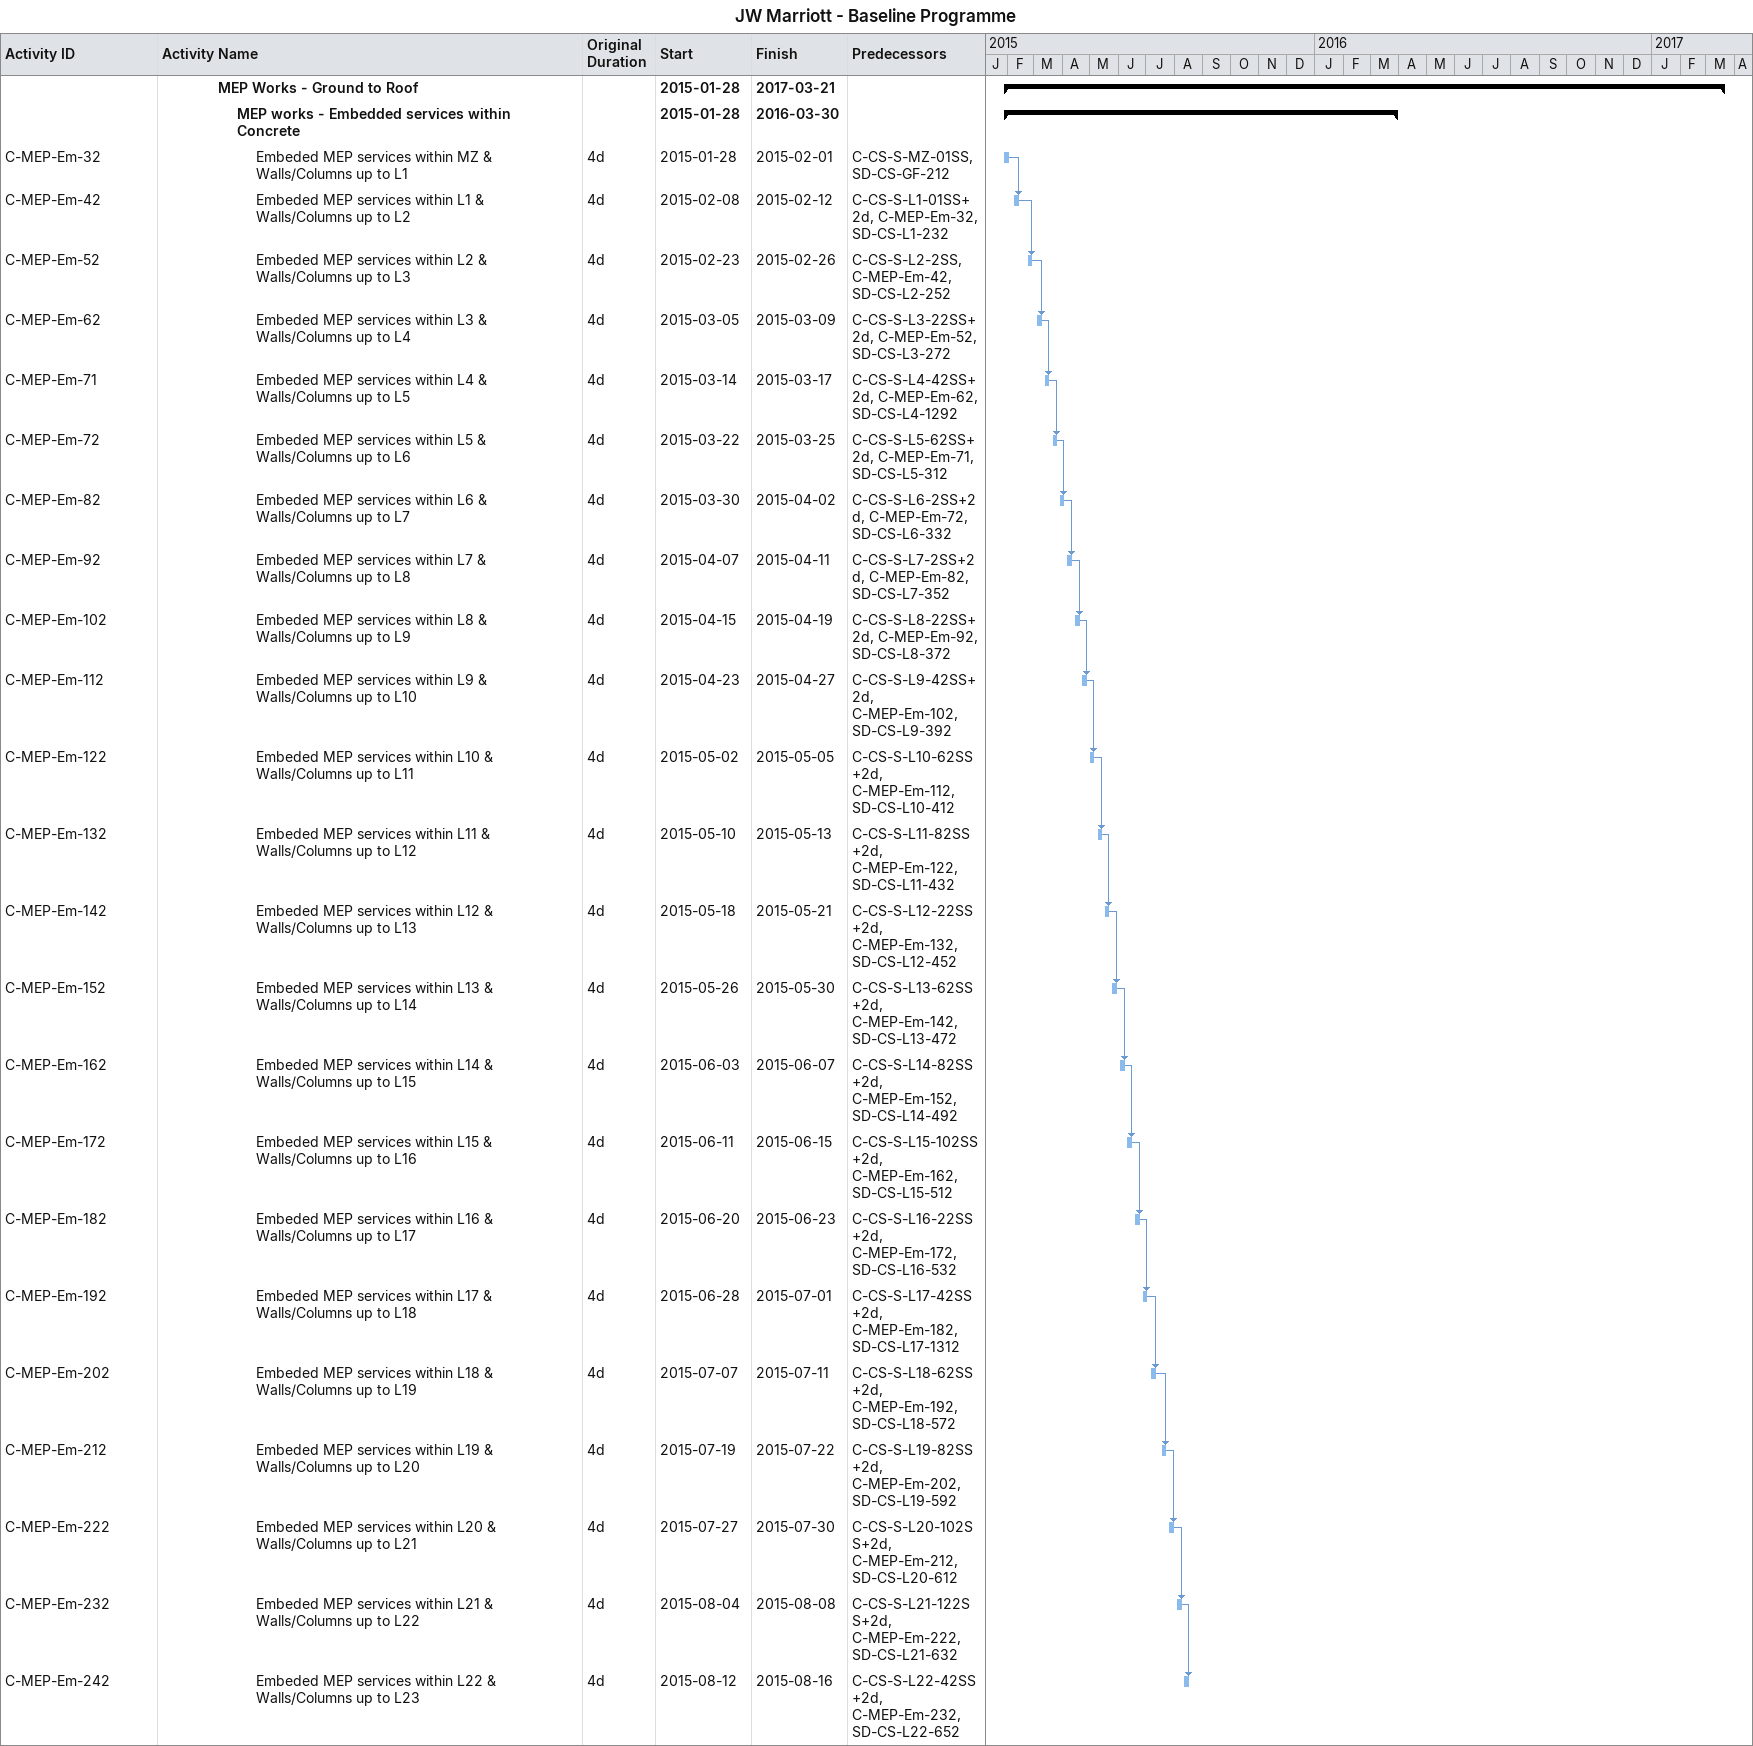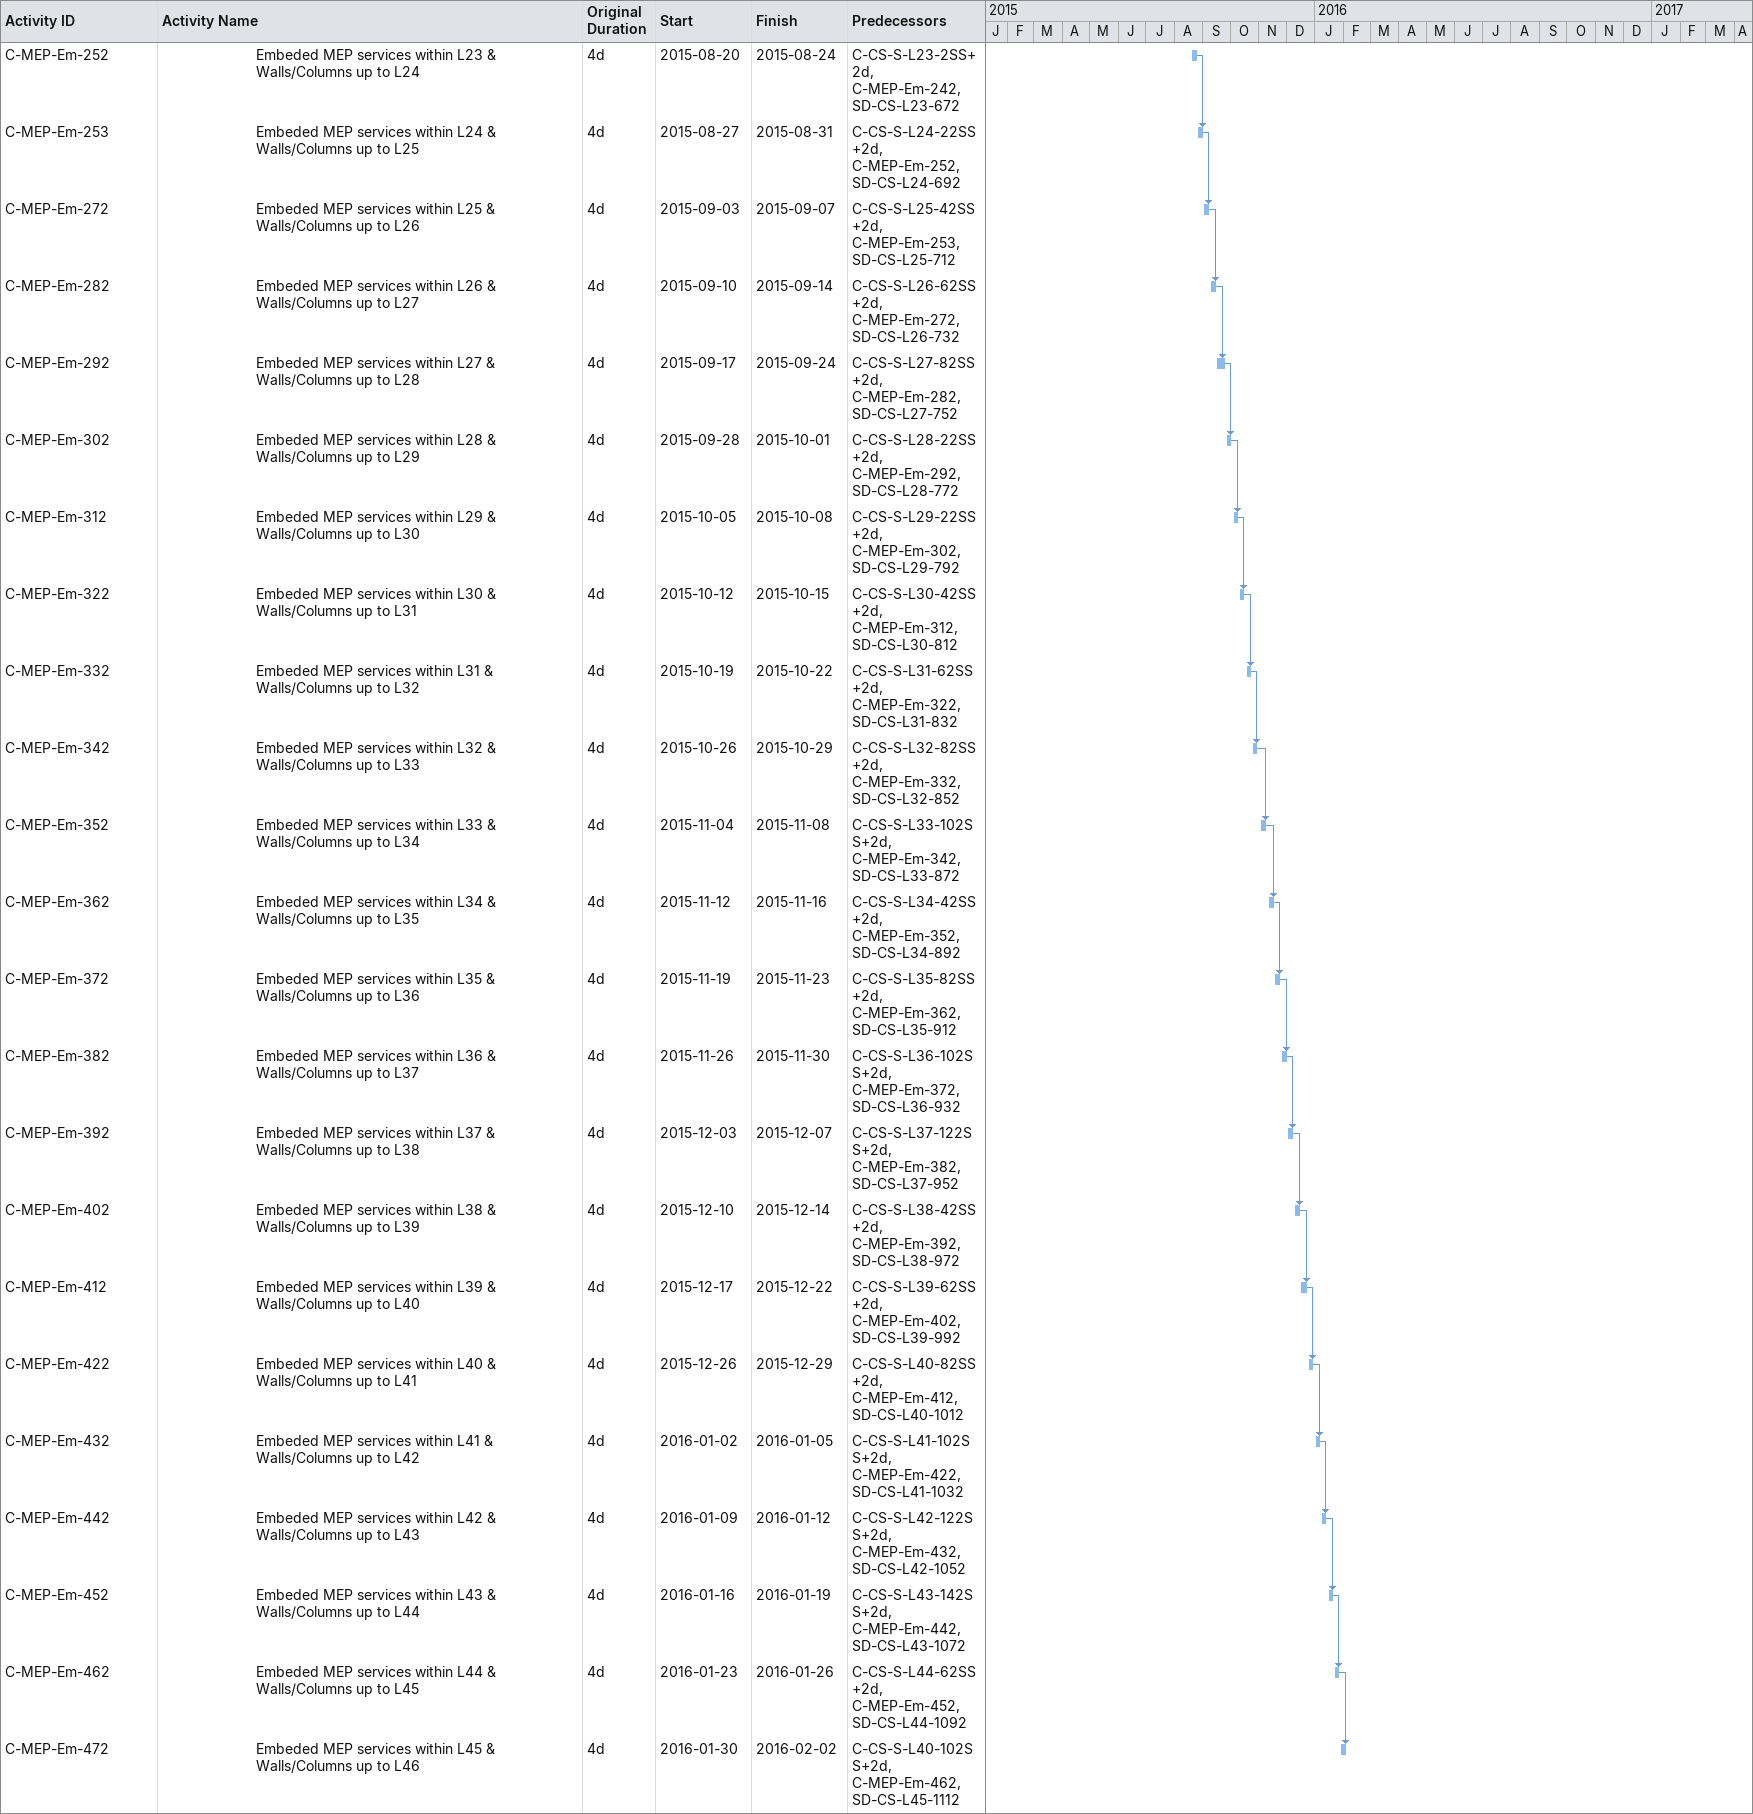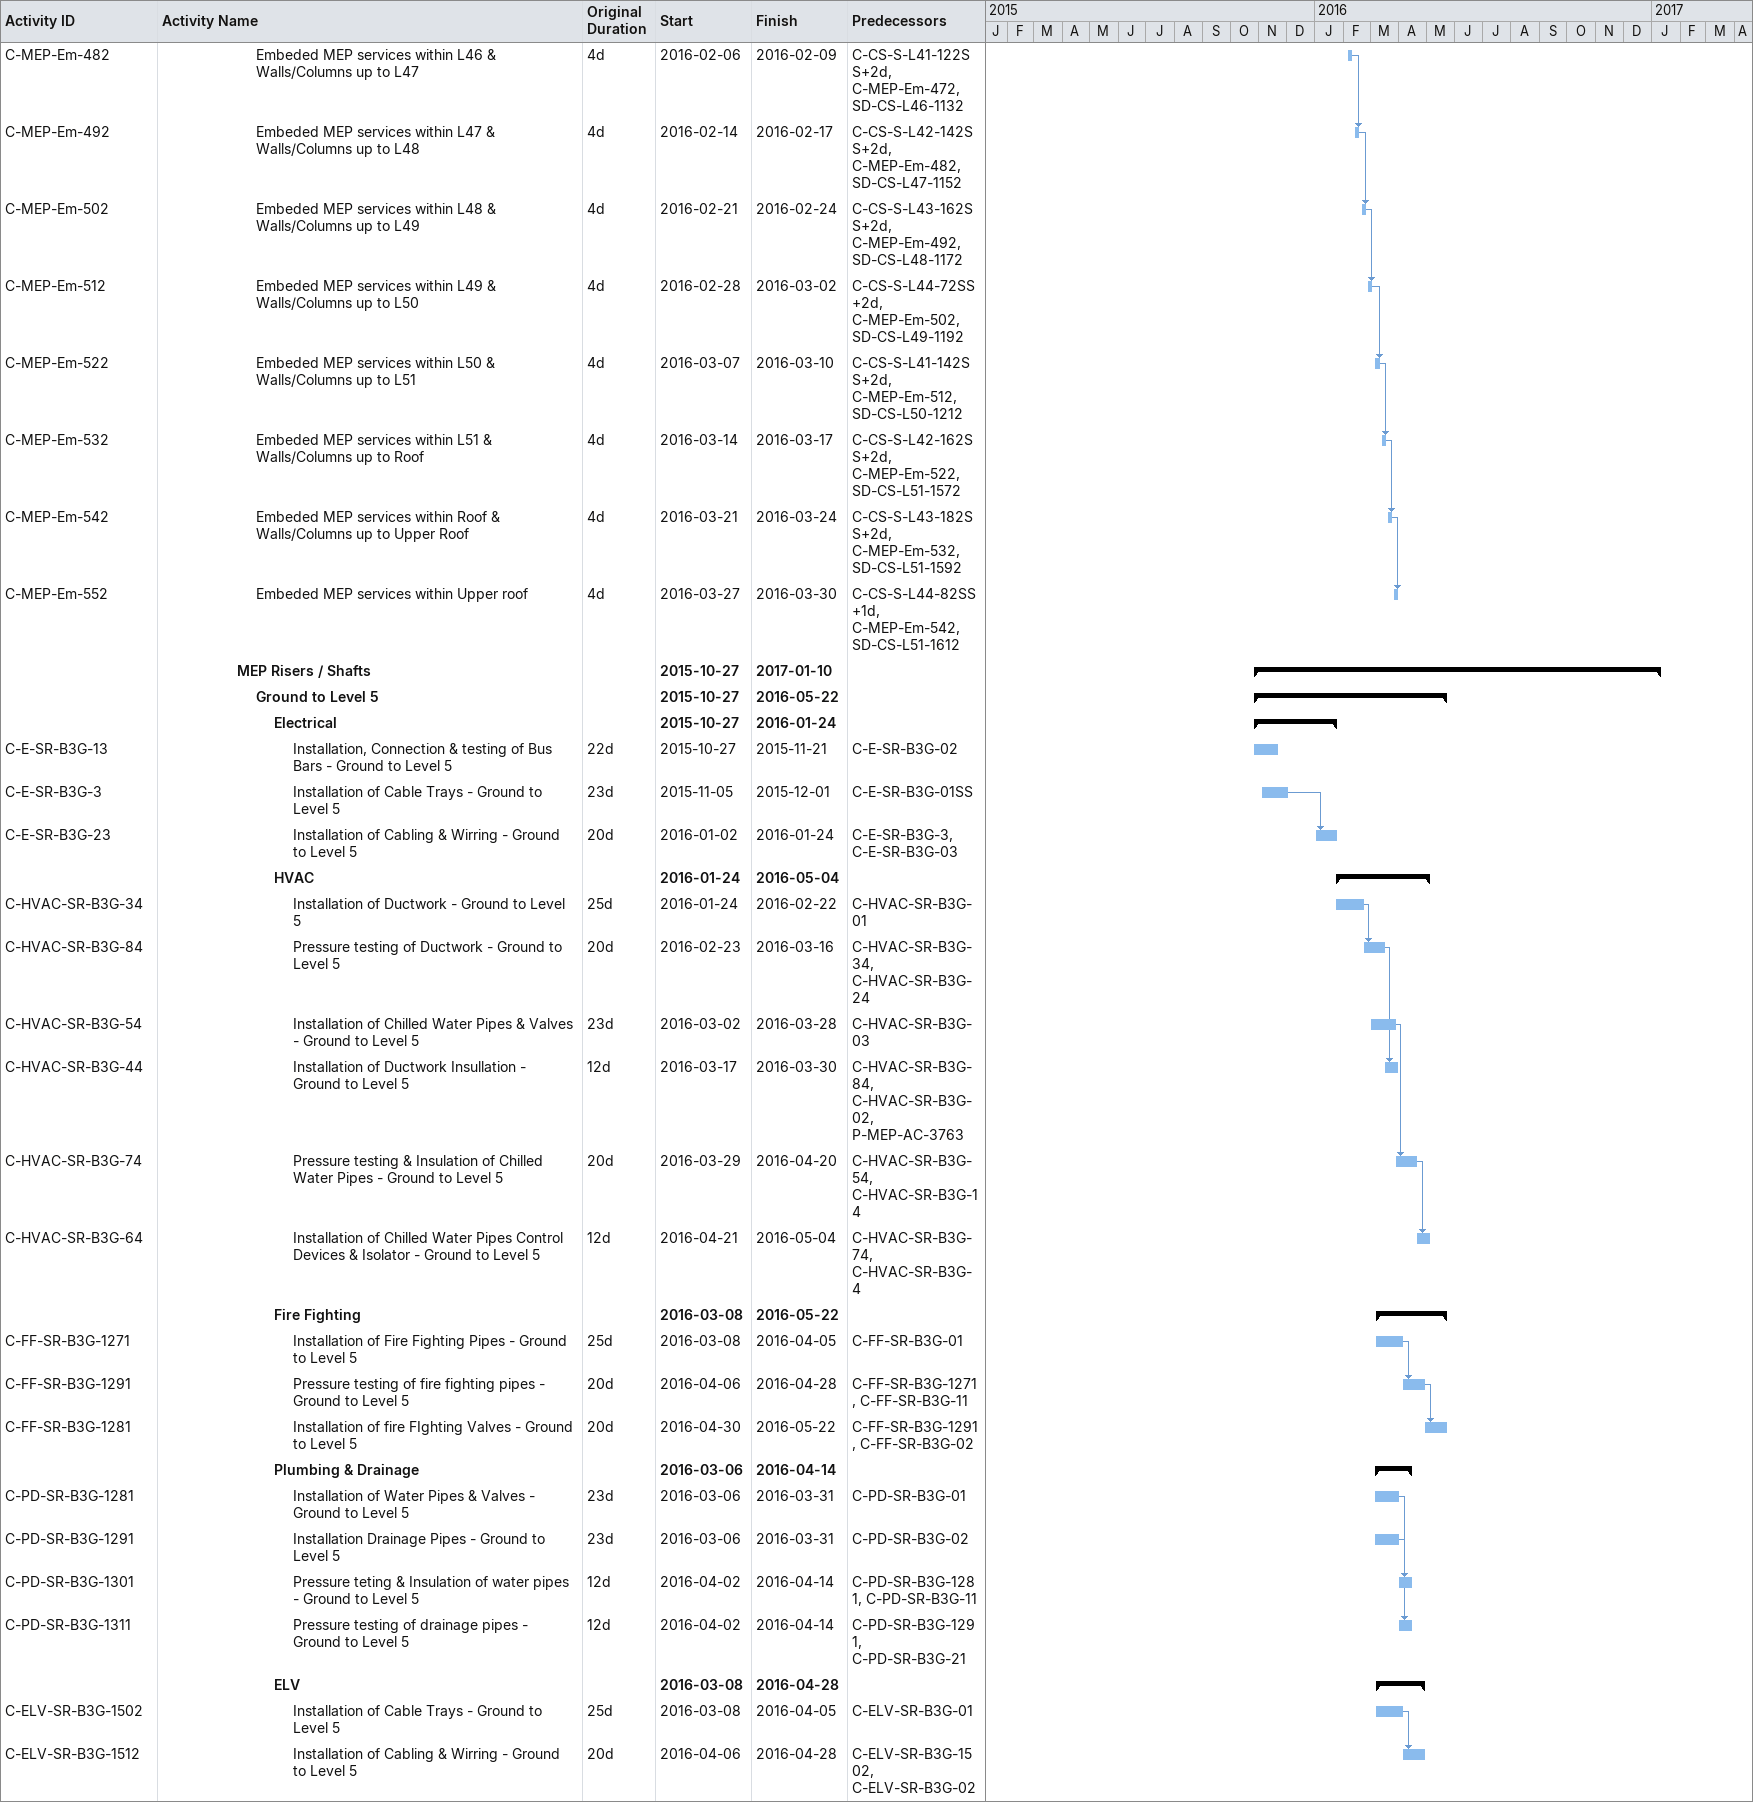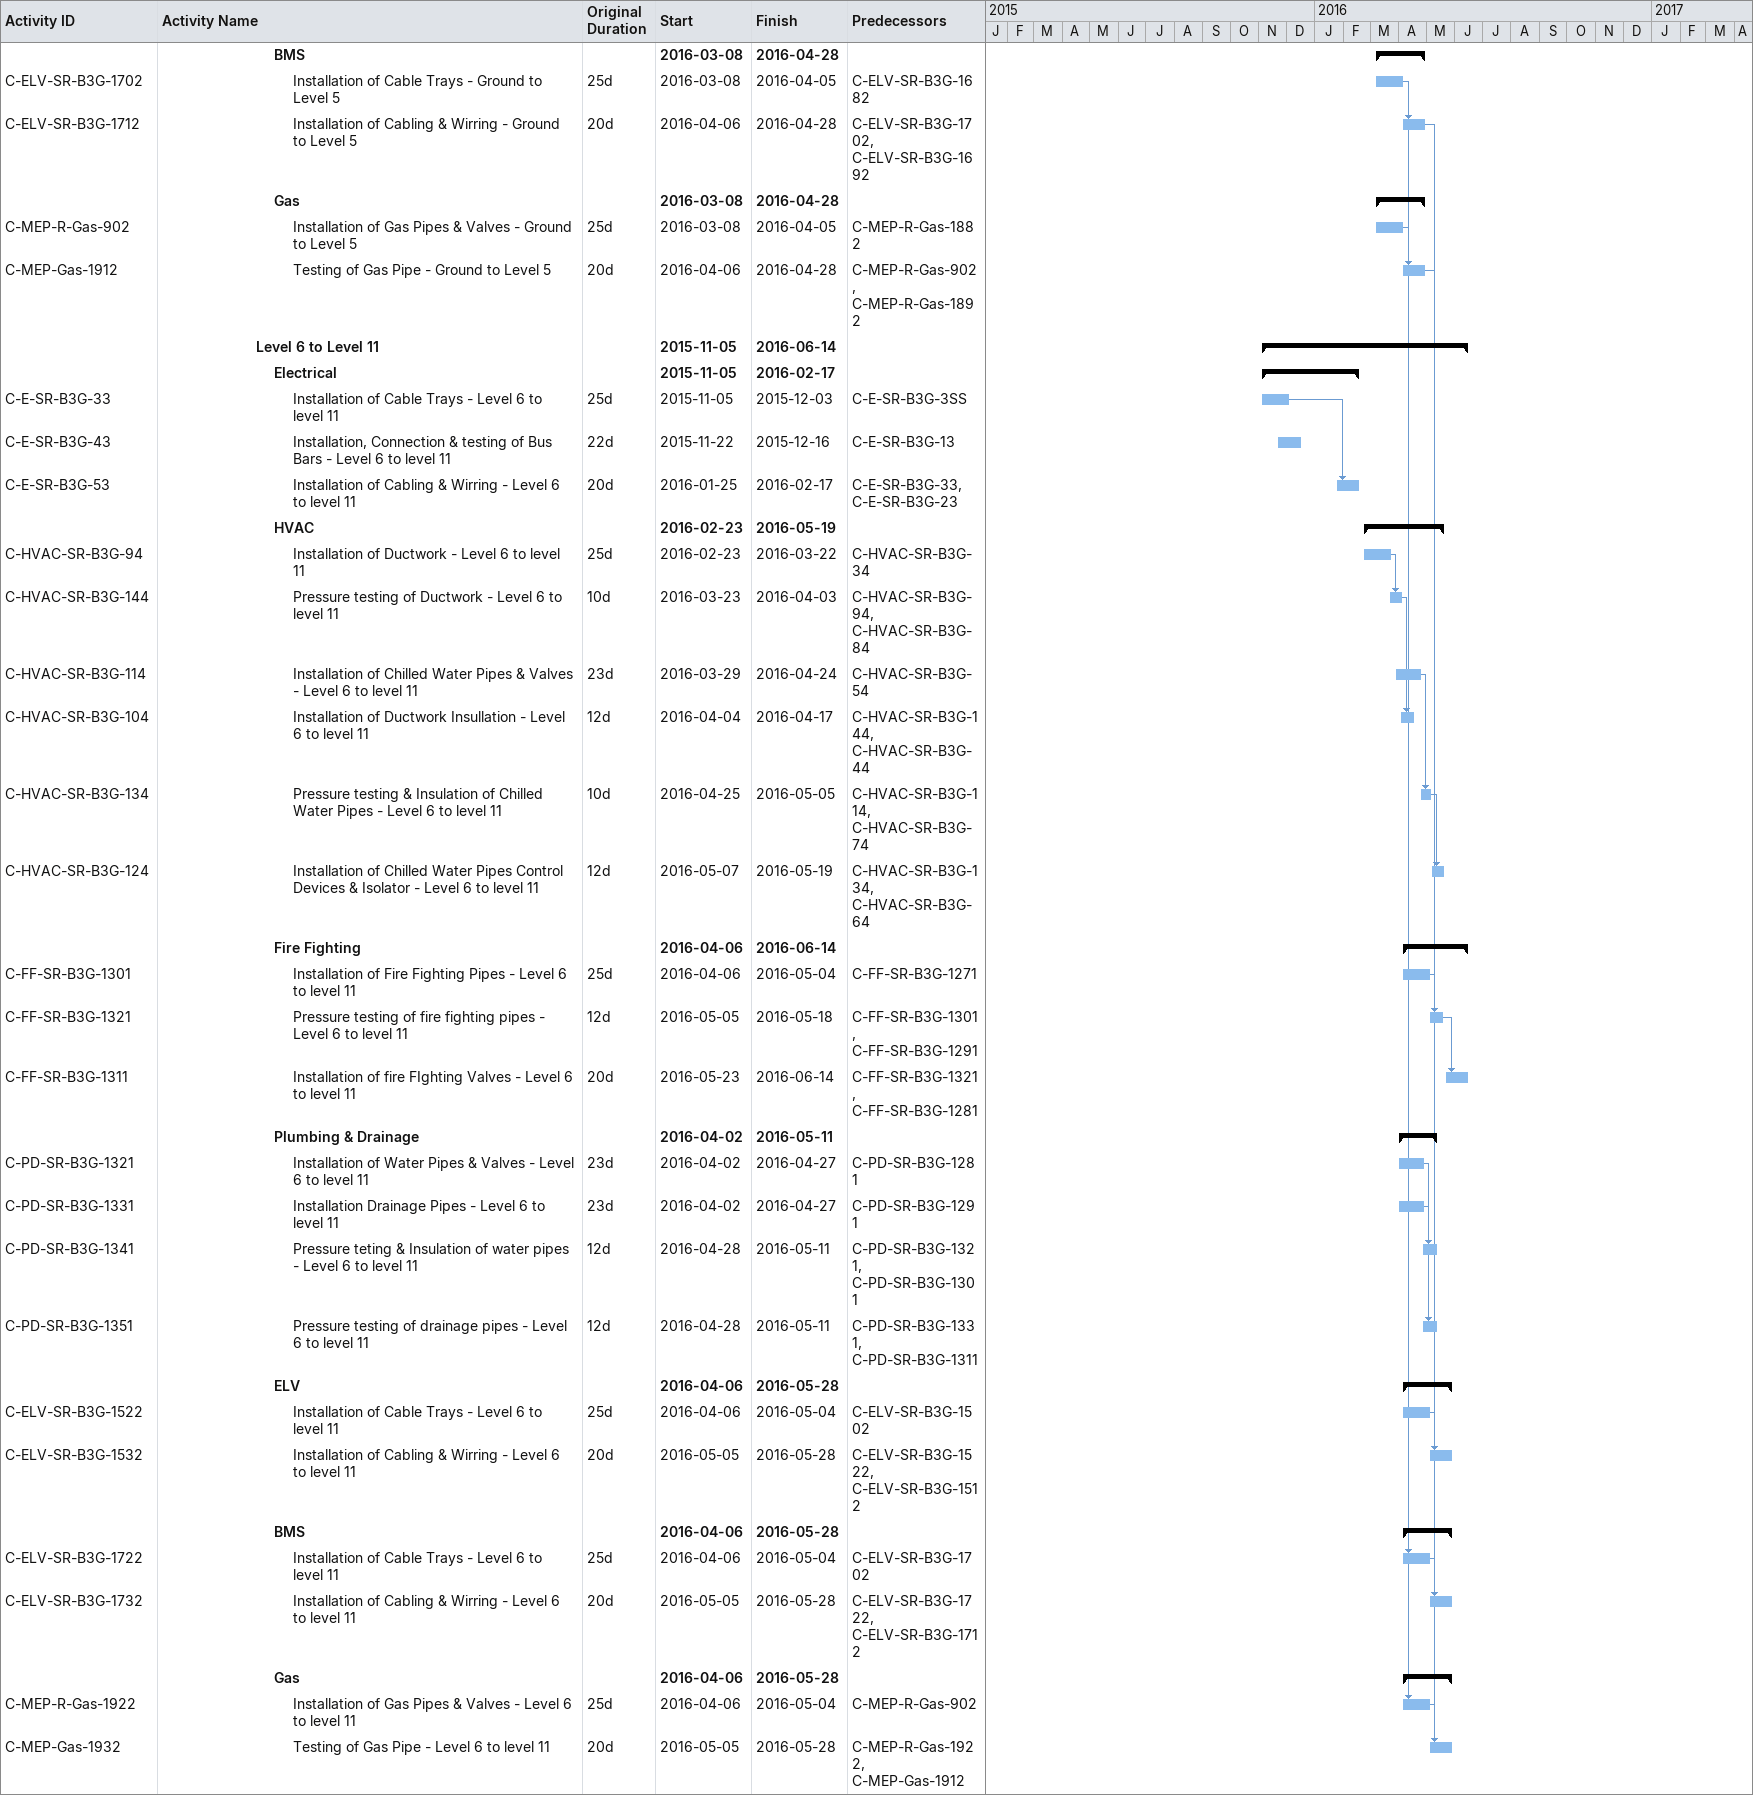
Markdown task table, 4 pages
JW Marriott - Baseline Programme

| ID | Level | Task | Original duration | Start | Finish | Predecessors |
|---|---|---|---|---|---|---|
|  | 4 | **MEP Works - Ground to Roof** |  | 2015-01-28 | 2017-03-21 |  |
|  | 5 | **MEP works - Embedded services within Concrete** |  | 2015-01-28 | 2016-03-30 |  |
| C-MEP-Em-32 | 6 | Embeded MEP services within MZ & Walls/Columns up to L1 | 4d | 2015-01-28 | 2015-02-01 | C-CS-S-MZ-01SS, SD-CS-GF-212 |
| C-MEP-Em-42 | 6 | Embeded MEP services within L1 & Walls/Columns up to L2 | 4d | 2015-02-08 | 2015-02-12 | C-CS-S-L1-01SS+2d, C-MEP-Em-32, SD-CS-L1-232 |
| C-MEP-Em-52 | 6 | Embeded MEP services within L2 & Walls/Columns up to L3 | 4d | 2015-02-23 | 2015-02-26 | C-CS-S-L2-2SS, C-MEP-Em-42, SD-CS-L2-252 |
| C-MEP-Em-62 | 6 | Embeded MEP services within L3 & Walls/Columns up to L4 | 4d | 2015-03-05 | 2015-03-09 | C-CS-S-L3-22SS+2d, C-MEP-Em-52, SD-CS-L3-272 |
| C-MEP-Em-71 | 6 | Embeded MEP services within L4 & Walls/Columns up to L5 | 4d | 2015-03-14 | 2015-03-17 | C-CS-S-L4-42SS+2d, C-MEP-Em-62, SD-CS-L4-1292 |
| C-MEP-Em-72 | 6 | Embeded MEP services within L5 & Walls/Columns up to L6 | 4d | 2015-03-22 | 2015-03-25 | C-CS-S-L5-62SS+2d, C-MEP-Em-71, SD-CS-L5-312 |
| C-MEP-Em-82 | 6 | Embeded MEP services within L6 & Walls/Columns up to L7 | 4d | 2015-03-30 | 2015-04-02 | C-CS-S-L6-2SS+2d, C-MEP-Em-72, SD-CS-L6-332 |
| C-MEP-Em-92 | 6 | Embeded MEP services within L7 & Walls/Columns up to L8 | 4d | 2015-04-07 | 2015-04-11 | C-CS-S-L7-2SS+2d, C-MEP-Em-82, SD-CS-L7-352 |
| C-MEP-Em-102 | 6 | Embeded MEP services within L8 & Walls/Columns up to L9 | 4d | 2015-04-15 | 2015-04-19 | C-CS-S-L8-22SS+2d, C-MEP-Em-92, SD-CS-L8-372 |
| C-MEP-Em-112 | 6 | Embeded MEP services within L9 & Walls/Columns up to L10 | 4d | 2015-04-23 | 2015-04-27 | C-CS-S-L9-42SS+2d, C-MEP-Em-102, SD-CS-L9-392 |
| C-MEP-Em-122 | 6 | Embeded MEP services within L10 & Walls/Columns up to L11 | 4d | 2015-05-02 | 2015-05-05 | C-CS-S-L10-62SS+2d, C-MEP-Em-112, SD-CS-L10-412 |
| C-MEP-Em-132 | 6 | Embeded MEP services within L11 & Walls/Columns up to L12 | 4d | 2015-05-10 | 2015-05-13 | C-CS-S-L11-82SS+2d, C-MEP-Em-122, SD-CS-L11-432 |
| C-MEP-Em-142 | 6 | Embeded MEP services within L12 & Walls/Columns up to L13 | 4d | 2015-05-18 | 2015-05-21 | C-CS-S-L12-22SS+2d, C-MEP-Em-132, SD-CS-L12-452 |
| C-MEP-Em-152 | 6 | Embeded MEP services within L13 & Walls/Columns up to L14 | 4d | 2015-05-26 | 2015-05-30 | C-CS-S-L13-62SS+2d, C-MEP-Em-142, SD-CS-L13-472 |
| C-MEP-Em-162 | 6 | Embeded MEP services within L14 & Walls/Columns up to L15 | 4d | 2015-06-03 | 2015-06-07 | C-CS-S-L14-82SS+2d, C-MEP-Em-152, SD-CS-L14-492 |
| C-MEP-Em-172 | 6 | Embeded MEP services within L15 & Walls/Columns up to L16 | 4d | 2015-06-11 | 2015-06-15 | C-CS-S-L15-102SS+2d, C-MEP-Em-162, SD-CS-L15-512 |
| C-MEP-Em-182 | 6 | Embeded MEP services within L16 & Walls/Columns up to L17 | 4d | 2015-06-20 | 2015-06-23 | C-CS-S-L16-22SS+2d, C-MEP-Em-172, SD-CS-L16-532 |
| C-MEP-Em-192 | 6 | Embeded MEP services within L17 & Walls/Columns up to L18 | 4d | 2015-06-28 | 2015-07-01 | C-CS-S-L17-42SS+2d, C-MEP-Em-182, SD-CS-L17-1312 |
| C-MEP-Em-202 | 6 | Embeded MEP services within L18 & Walls/Columns up to L19 | 4d | 2015-07-07 | 2015-07-11 | C-CS-S-L18-62SS+2d, C-MEP-Em-192, SD-CS-L18-572 |
| C-MEP-Em-212 | 6 | Embeded MEP services within L19 & Walls/Columns up to L20 | 4d | 2015-07-19 | 2015-07-22 | C-CS-S-L19-82SS+2d, C-MEP-Em-202, SD-CS-L19-592 |
| C-MEP-Em-222 | 6 | Embeded MEP services within L20 & Walls/Columns up to L21 | 4d | 2015-07-27 | 2015-07-30 | C-CS-S-L20-102SS+2d, C-MEP-Em-212, SD-CS-L20-612 |
| C-MEP-Em-232 | 6 | Embeded MEP services within L21 & Walls/Columns up to L22 | 4d | 2015-08-04 | 2015-08-08 | C-CS-S-L21-122SS+2d, C-MEP-Em-222, SD-CS-L21-632 |
| C-MEP-Em-242 | 6 | Embeded MEP services within L22 & Walls/Columns up to L23 | 4d | 2015-08-12 | 2015-08-16 | C-CS-S-L22-42SS+2d, C-MEP-Em-232, SD-CS-L22-652 |
| C-MEP-Em-252 | 6 | Embeded MEP services within L23 & Walls/Columns up to L24 | 4d | 2015-08-20 | 2015-08-24 | C-CS-S-L23-2SS+2d, C-MEP-Em-242, SD-CS-L23-672 |
| C-MEP-Em-253 | 6 | Embeded MEP services within L24 & Walls/Columns up to L25 | 4d | 2015-08-27 | 2015-08-31 | C-CS-S-L24-22SS+2d, C-MEP-Em-252, SD-CS-L24-692 |
| C-MEP-Em-272 | 6 | Embeded MEP services within L25 & Walls/Columns up to L26 | 4d | 2015-09-03 | 2015-09-07 | C-CS-S-L25-42SS+2d, C-MEP-Em-253, SD-CS-L25-712 |
| C-MEP-Em-282 | 6 | Embeded MEP services within L26 & Walls/Columns up to L27 | 4d | 2015-09-10 | 2015-09-14 | C-CS-S-L26-62SS+2d, C-MEP-Em-272, SD-CS-L26-732 |
| C-MEP-Em-292 | 6 | Embeded MEP services within L27 & Walls/Columns up to L28 | 4d | 2015-09-17 | 2015-09-24 | C-CS-S-L27-82SS+2d, C-MEP-Em-282, SD-CS-L27-752 |
| C-MEP-Em-302 | 6 | Embeded MEP services within L28 & Walls/Columns up to L29 | 4d | 2015-09-28 | 2015-10-01 | C-CS-S-L28-22SS+2d, C-MEP-Em-292, SD-CS-L28-772 |
| C-MEP-Em-312 | 6 | Embeded MEP services within L29 & Walls/Columns up to L30 | 4d | 2015-10-05 | 2015-10-08 | C-CS-S-L29-22SS+2d, C-MEP-Em-302, SD-CS-L29-792 |
| C-MEP-Em-322 | 6 | Embeded MEP services within L30 & Walls/Columns up to L31 | 4d | 2015-10-12 | 2015-10-15 | C-CS-S-L30-42SS+2d, C-MEP-Em-312, SD-CS-L30-812 |
| C-MEP-Em-332 | 6 | Embeded MEP services within L31 & Walls/Columns up to L32 | 4d | 2015-10-19 | 2015-10-22 | C-CS-S-L31-62SS+2d, C-MEP-Em-322, SD-CS-L31-832 |
| C-MEP-Em-342 | 6 | Embeded MEP services within L32 & Walls/Columns up to L33 | 4d | 2015-10-26 | 2015-10-29 | C-CS-S-L32-82SS+2d, C-MEP-Em-332, SD-CS-L32-852 |
| C-MEP-Em-352 | 6 | Embeded MEP services within L33 & Walls/Columns up to L34 | 4d | 2015-11-04 | 2015-11-08 | C-CS-S-L33-102SS+2d, C-MEP-Em-342, SD-CS-L33-872 |
| C-MEP-Em-362 | 6 | Embeded MEP services within L34 & Walls/Columns up to L35 | 4d | 2015-11-12 | 2015-11-16 | C-CS-S-L34-42SS+2d, C-MEP-Em-352, SD-CS-L34-892 |
| C-MEP-Em-372 | 6 | Embeded MEP services within L35 & Walls/Columns up to L36 | 4d | 2015-11-19 | 2015-11-23 | C-CS-S-L35-82SS+2d, C-MEP-Em-362, SD-CS-L35-912 |
| C-MEP-Em-382 | 6 | Embeded MEP services within L36 & Walls/Columns up to L37 | 4d | 2015-11-26 | 2015-11-30 | C-CS-S-L36-102SS+2d, C-MEP-Em-372, SD-CS-L36-932 |
| C-MEP-Em-392 | 6 | Embeded MEP services within L37 & Walls/Columns up to L38 | 4d | 2015-12-03 | 2015-12-07 | C-CS-S-L37-122SS+2d, C-MEP-Em-382, SD-CS-L37-952 |
| C-MEP-Em-402 | 6 | Embeded MEP services within L38 & Walls/Columns up to L39 | 4d | 2015-12-10 | 2015-12-14 | C-CS-S-L38-42SS+2d, C-MEP-Em-392, SD-CS-L38-972 |
| C-MEP-Em-412 | 6 | Embeded MEP services within L39 & Walls/Columns up to L40 | 4d | 2015-12-17 | 2015-12-22 | C-CS-S-L39-62SS+2d, C-MEP-Em-402, SD-CS-L39-992 |
| C-MEP-Em-422 | 6 | Embeded MEP services within L40 & Walls/Columns up to L41 | 4d | 2015-12-26 | 2015-12-29 | C-CS-S-L40-82SS+2d, C-MEP-Em-412, SD-CS-L40-1012 |
| C-MEP-Em-432 | 6 | Embeded MEP services within L41 & Walls/Columns up to L42 | 4d | 2016-01-02 | 2016-01-05 | C-CS-S-L41-102SS+2d, C-MEP-Em-422, SD-CS-L41-1032 |
| C-MEP-Em-442 | 6 | Embeded MEP services within L42 & Walls/Columns up to L43 | 4d | 2016-01-09 | 2016-01-12 | C-CS-S-L42-122SS+2d, C-MEP-Em-432, SD-CS-L42-1052 |
| C-MEP-Em-452 | 6 | Embeded MEP services within L43 & Walls/Columns up to L44 | 4d | 2016-01-16 | 2016-01-19 | C-CS-S-L43-142SS+2d, C-MEP-Em-442, SD-CS-L43-1072 |
| C-MEP-Em-462 | 6 | Embeded MEP services within L44 & Walls/Columns up to L45 | 4d | 2016-01-23 | 2016-01-26 | C-CS-S-L44-62SS+2d, C-MEP-Em-452, SD-CS-L44-1092 |
| C-MEP-Em-472 | 6 | Embeded MEP services within L45 & Walls/Columns up to L46 | 4d | 2016-01-30 | 2016-02-02 | C-CS-S-L40-102SS+2d, C-MEP-Em-462, SD-CS-L45-1112 |
| C-MEP-Em-482 | 6 | Embeded MEP services within L46 & Walls/Columns up to L47 | 4d | 2016-02-06 | 2016-02-09 | C-CS-S-L41-122SS+2d, C-MEP-Em-472, SD-CS-L46-1132 |
| C-MEP-Em-492 | 6 | Embeded MEP services within L47 & Walls/Columns up to L48 | 4d | 2016-02-14 | 2016-02-17 | C-CS-S-L42-142SS+2d, C-MEP-Em-482, SD-CS-L47-1152 |
| C-MEP-Em-502 | 6 | Embeded MEP services within L48 & Walls/Columns up to L49 | 4d | 2016-02-21 | 2016-02-24 | C-CS-S-L43-162SS+2d, C-MEP-Em-492, SD-CS-L48-1172 |
| C-MEP-Em-512 | 6 | Embeded MEP services within L49 & Walls/Columns up to L50 | 4d | 2016-02-28 | 2016-03-02 | C-CS-S-L44-72SS+2d, C-MEP-Em-502, SD-CS-L49-1192 |
| C-MEP-Em-522 | 6 | Embeded MEP services within L50 & Walls/Columns up to L51 | 4d | 2016-03-07 | 2016-03-10 | C-CS-S-L41-142SS+2d, C-MEP-Em-512, SD-CS-L50-1212 |
| C-MEP-Em-532 | 6 | Embeded MEP services within L51 & Walls/Columns up to Roof | 4d | 2016-03-14 | 2016-03-17 | C-CS-S-L42-162SS+2d, C-MEP-Em-522, SD-CS-L51-1572 |
| C-MEP-Em-542 | 6 | Embeded MEP services within Roof & Walls/Columns up to Upper Roof | 4d | 2016-03-21 | 2016-03-24 | C-CS-S-L43-182SS+2d, C-MEP-Em-532, SD-CS-L51-1592 |
| C-MEP-Em-552 | 6 | Embeded MEP services within Upper roof | 4d | 2016-03-27 | 2016-03-30 | C-CS-S-L44-82SS+1d, C-MEP-Em-542, SD-CS-L51-1612 |
|  | 5 | **MEP Risers / Shafts** |  | 2015-10-27 | 2017-01-10 |  |
|  | 6 | **Ground to Level 5** |  | 2015-10-27 | 2016-05-22 |  |
|  | 7 | **Electrical** |  | 2015-10-27 | 2016-01-24 |  |
| C-E-SR-B3G-13 | 8 | Installation, Connection & testing of Bus Bars - Ground to Level 5 | 22d | 2015-10-27 | 2015-11-21 | C-E-SR-B3G-02 |
| C-E-SR-B3G-3 | 8 | Installation of Cable Trays - Ground to Level 5 | 23d | 2015-11-05 | 2015-12-01 | C-E-SR-B3G-01SS |
| C-E-SR-B3G-23 | 8 | Installation of Cabling & Wirring - Ground to Level 5 | 20d | 2016-01-02 | 2016-01-24 | C-E-SR-B3G-3, C-E-SR-B3G-03 |
|  | 7 | **HVAC** |  | 2016-01-24 | 2016-05-04 |  |
| C-HVAC-SR-B3G-34 | 8 | Installation of Ductwork - Ground to Level 5 | 25d | 2016-01-24 | 2016-02-22 | C-HVAC-SR-B3G-01 |
| C-HVAC-SR-B3G-84 | 8 | Pressure testing of Ductwork - Ground to Level 5 | 20d | 2016-02-23 | 2016-03-16 | C-HVAC-SR-B3G-34, C-HVAC-SR-B3G-24 |
| C-HVAC-SR-B3G-54 | 8 | Installation of Chilled Water Pipes & Valves - Ground to Level 5 | 23d | 2016-03-02 | 2016-03-28 | C-HVAC-SR-B3G-03 |
| C-HVAC-SR-B3G-44 | 8 | Installation of Ductwork Insullation - Ground to Level 5 | 12d | 2016-03-17 | 2016-03-30 | C-HVAC-SR-B3G-84, C-HVAC-SR-B3G-02, P-MEP-AC-3763 |
| C-HVAC-SR-B3G-74 | 8 | Pressure testing & Insulation of Chilled Water Pipes - Ground to Level 5 | 20d | 2016-03-29 | 2016-04-20 | C-HVAC-SR-B3G-54, C-HVAC-SR-B3G-14 |
| C-HVAC-SR-B3G-64 | 8 | Installation of Chilled Water Pipes Control Devices & Isolator - Ground to Level 5 | 12d | 2016-04-21 | 2016-05-04 | C-HVAC-SR-B3G-74, C-HVAC-SR-B3G-4 |
|  | 7 | **Fire Fighting** |  | 2016-03-08 | 2016-05-22 |  |
| C-FF-SR-B3G-1271 | 8 | Installation of Fire Fighting Pipes - Ground to Level 5 | 25d | 2016-03-08 | 2016-04-05 | C-FF-SR-B3G-01 |
| C-FF-SR-B3G-1291 | 8 | Pressure testing of fire fighting pipes - Ground to Level 5 | 20d | 2016-04-06 | 2016-04-28 | C-FF-SR-B3G-1271, C-FF-SR-B3G-11 |
| C-FF-SR-B3G-1281 | 8 | Installation of fire FIghting Valves - Ground to Level 5 | 20d | 2016-04-30 | 2016-05-22 | C-FF-SR-B3G-1291, C-FF-SR-B3G-02 |
|  | 7 | **Plumbing & Drainage** |  | 2016-03-06 | 2016-04-14 |  |
| C-PD-SR-B3G-1281 | 8 | Installation of Water Pipes & Valves - Ground to Level 5 | 23d | 2016-03-06 | 2016-03-31 | C-PD-SR-B3G-01 |
| C-PD-SR-B3G-1291 | 8 | Installation Drainage Pipes - Ground to Level 5 | 23d | 2016-03-06 | 2016-03-31 | C-PD-SR-B3G-02 |
| C-PD-SR-B3G-1301 | 8 | Pressure teting & Insulation of water pipes - Ground to Level 5 | 12d | 2016-04-02 | 2016-04-14 | C-PD-SR-B3G-1281, C-PD-SR-B3G-11 |
| C-PD-SR-B3G-1311 | 8 | Pressure testing of drainage pipes - Ground to Level 5 | 12d | 2016-04-02 | 2016-04-14 | C-PD-SR-B3G-1291, C-PD-SR-B3G-21 |
|  | 7 | **ELV** |  | 2016-03-08 | 2016-04-28 |  |
| C-ELV-SR-B3G-1502 | 8 | Installation of Cable Trays - Ground to Level 5 | 25d | 2016-03-08 | 2016-04-05 | C-ELV-SR-B3G-01 |
| C-ELV-SR-B3G-1512 | 8 | Installation of Cabling & Wirring - Ground to Level 5 | 20d | 2016-04-06 | 2016-04-28 | C-ELV-SR-B3G-1502, C-ELV-SR-B3G-02 |
|  | 7 | **BMS** |  | 2016-03-08 | 2016-04-28 |  |
| C-ELV-SR-B3G-1702 | 8 | Installation of Cable Trays - Ground to Level 5 | 25d | 2016-03-08 | 2016-04-05 | C-ELV-SR-B3G-1682 |
| C-ELV-SR-B3G-1712 | 8 | Installation of Cabling & Wirring - Ground to Level 5 | 20d | 2016-04-06 | 2016-04-28 | C-ELV-SR-B3G-1702, C-ELV-SR-B3G-1692 |
|  | 7 | **Gas** |  | 2016-03-08 | 2016-04-28 |  |
| C-MEP-R-Gas-902 | 8 | Installation of Gas Pipes & Valves - Ground to Level 5 | 25d | 2016-03-08 | 2016-04-05 | C-MEP-R-Gas-1882 |
| C-MEP-Gas-1912 | 8 | Testing of Gas Pipe - Ground to Level 5 | 20d | 2016-04-06 | 2016-04-28 | C-MEP-R-Gas-902, C-MEP-R-Gas-1892 |
|  | 6 | **Level 6 to Level 11** |  | 2015-11-05 | 2016-06-14 |  |
|  | 7 | **Electrical** |  | 2015-11-05 | 2016-02-17 |  |
| C-E-SR-B3G-33 | 8 | Installation of Cable Trays - Level 6 to level 11 | 25d | 2015-11-05 | 2015-12-03 | C-E-SR-B3G-3SS |
| C-E-SR-B3G-43 | 8 | Installation, Connection & testing of Bus Bars - Level 6 to level 11 | 22d | 2015-11-22 | 2015-12-16 | C-E-SR-B3G-13 |
| C-E-SR-B3G-53 | 8 | Installation of Cabling & Wirring - Level 6 to level 11 | 20d | 2016-01-25 | 2016-02-17 | C-E-SR-B3G-33, C-E-SR-B3G-23 |
|  | 7 | **HVAC** |  | 2016-02-23 | 2016-05-19 |  |
| C-HVAC-SR-B3G-94 | 8 | Installation of Ductwork - Level 6 to level 11 | 25d | 2016-02-23 | 2016-03-22 | C-HVAC-SR-B3G-34 |
| C-HVAC-SR-B3G-144 | 8 | Pressure testing of Ductwork - Level 6 to level 11 | 10d | 2016-03-23 | 2016-04-03 | C-HVAC-SR-B3G-94, C-HVAC-SR-B3G-84 |
| C-HVAC-SR-B3G-114 | 8 | Installation of Chilled Water Pipes & Valves - Level 6 to level 11 | 23d | 2016-03-29 | 2016-04-24 | C-HVAC-SR-B3G-54 |
| C-HVAC-SR-B3G-104 | 8 | Installation of Ductwork Insullation - Level 6 to level 11 | 12d | 2016-04-04 | 2016-04-17 | C-HVAC-SR-B3G-144, C-HVAC-SR-B3G-44 |
| C-HVAC-SR-B3G-134 | 8 | Pressure testing & Insulation of Chilled Water Pipes - Level 6 to level 11 | 10d | 2016-04-25 | 2016-05-05 | C-HVAC-SR-B3G-114, C-HVAC-SR-B3G-74 |
| C-HVAC-SR-B3G-124 | 8 | Installation of Chilled Water Pipes Control Devices & Isolator - Level 6 to level 11 | 12d | 2016-05-07 | 2016-05-19 | C-HVAC-SR-B3G-134, C-HVAC-SR-B3G-64 |
|  | 7 | **Fire Fighting** |  | 2016-04-06 | 2016-06-14 |  |
| C-FF-SR-B3G-1301 | 8 | Installation of Fire Fighting Pipes - Level 6 to level 11 | 25d | 2016-04-06 | 2016-05-04 | C-FF-SR-B3G-1271 |
| C-FF-SR-B3G-1321 | 8 | Pressure testing of fire fighting pipes - Level 6 to level 11 | 12d | 2016-05-05 | 2016-05-18 | C-FF-SR-B3G-1301, C-FF-SR-B3G-1291 |
| C-FF-SR-B3G-1311 | 8 | Installation of fire FIghting Valves - Level 6 to level 11 | 20d | 2016-05-23 | 2016-06-14 | C-FF-SR-B3G-1321, C-FF-SR-B3G-1281 |
|  | 7 | **Plumbing & Drainage** |  | 2016-04-02 | 2016-05-11 |  |
| C-PD-SR-B3G-1321 | 8 | Installation of Water Pipes & Valves - Level 6 to level 11 | 23d | 2016-04-02 | 2016-04-27 | C-PD-SR-B3G-1281 |
| C-PD-SR-B3G-1331 | 8 | Installation Drainage Pipes - Level 6 to level 11 | 23d | 2016-04-02 | 2016-04-27 | C-PD-SR-B3G-1291 |
| C-PD-SR-B3G-1341 | 8 | Pressure teting & Insulation of water pipes - Level 6 to level 11 | 12d | 2016-04-28 | 2016-05-11 | C-PD-SR-B3G-1321, C-PD-SR-B3G-1301 |
| C-PD-SR-B3G-1351 | 8 | Pressure testing of drainage pipes - Level 6 to level 11 | 12d | 2016-04-28 | 2016-05-11 | C-PD-SR-B3G-1331, C-PD-SR-B3G-1311 |
|  | 7 | **ELV** |  | 2016-04-06 | 2016-05-28 |  |
| C-ELV-SR-B3G-1522 | 8 | Installation of Cable Trays - Level 6 to level 11 | 25d | 2016-04-06 | 2016-05-04 | C-ELV-SR-B3G-1502 |
| C-ELV-SR-B3G-1532 | 8 | Installation of Cabling & Wirring - Level 6 to level 11 | 20d | 2016-05-05 | 2016-05-28 | C-ELV-SR-B3G-1522, C-ELV-SR-B3G-1512 |
|  | 7 | **BMS** |  | 2016-04-06 | 2016-05-28 |  |
| C-ELV-SR-B3G-1722 | 8 | Installation of Cable Trays - Level 6 to level 11 | 25d | 2016-04-06 | 2016-05-04 | C-ELV-SR-B3G-1702 |
| C-ELV-SR-B3G-1732 | 8 | Installation of Cabling & Wirring - Level 6 to level 11 | 20d | 2016-05-05 | 2016-05-28 | C-ELV-SR-B3G-1722, C-ELV-SR-B3G-1712 |
|  | 7 | **Gas** |  | 2016-04-06 | 2016-05-28 |  |
| C-MEP-R-Gas-1922 | 8 | Installation of Gas Pipes & Valves - Level 6 to level 11 | 25d | 2016-04-06 | 2016-05-04 | C-MEP-R-Gas-902 |
| C-MEP-Gas-1932 | 8 | Testing of Gas Pipe - Level 6 to level 11 | 20d | 2016-05-05 | 2016-05-28 | C-MEP-R-Gas-1922, C-MEP-Gas-1912 |
